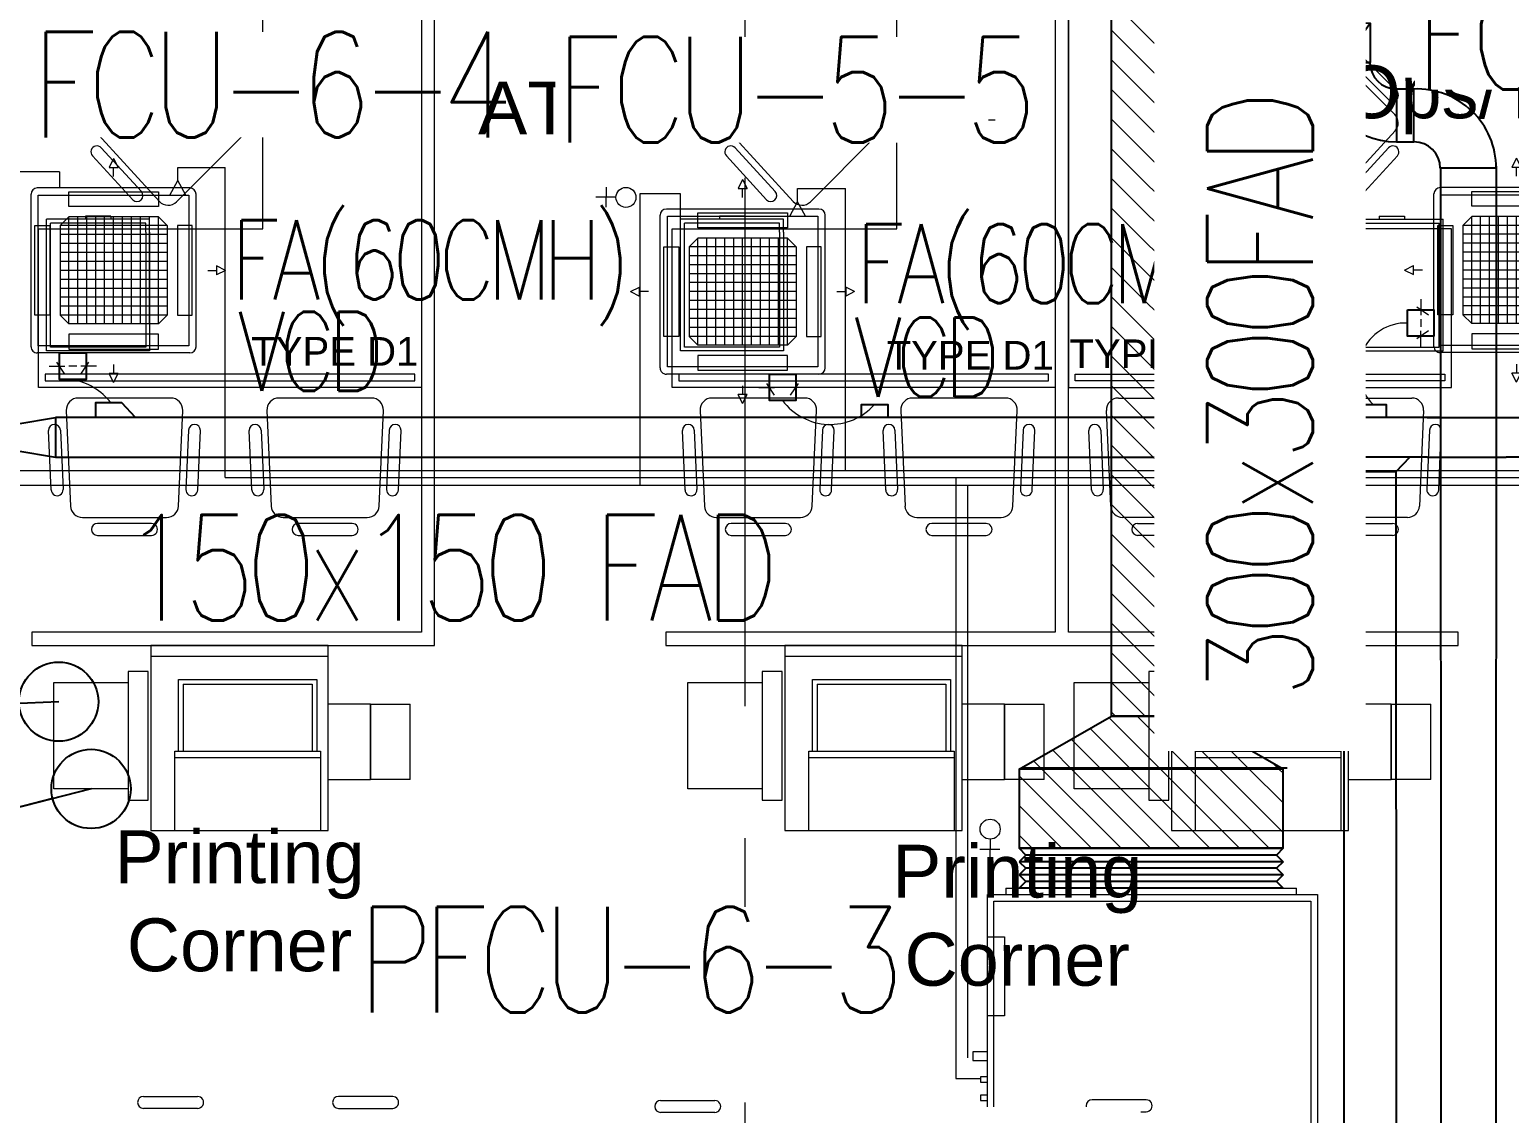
# Model space of a CAD drawing. Header units: millimetres. Extents: x 50620 to 404449, y -131543 to 97.
# Drawn here: x 353479 to 359082, y -32945 to -28841 of the extents above; entities that cross this region are included whole.
import ezdxf

# ---------------------------------------------------------------- set-up
doc = ezdxf.new("R2010")
doc.units = ezdxf.units.MM
doc.linetypes.add('CONTINOUS', pattern=[0])
doc.linetypes.add('IDA - Grid Line', pattern=[3500, 2000, -500, 500, -500])
for name, color, linetype, lineweight in [('1599_DB_A_BLK2_HQ_R21-2ND STOREY 20230517--$0$FURNITURE', 8, 'Continuous', 9), ('1599_DB_A_BLK2_HQ_R21-2ND STOREY 20230517--$0$S-_COLN----_E', 8, 'Continuous', 9), ('1599_DB_A_BLK2_HQ_R21-3RD STOREY 230517$0$S-_COLN----_E', 8, 'Continuous', 0), ('A-_WALLPRTN_E', 8, 'Continuous', 9), ('FURNITURE', 8, 'Continuous', 9), ('M-_ACMV TX', 6, 'Continuous', 25), ('M-_ACON----_E-N', 7, 'Continuous', 9), ('M-_ACON-MVEN-_N', 222, 'Continuous', 25), ('M-_ACONEQPT_A-_N_', 222, 'Continuous', 25), ('M-_ARCHI', 8, 'Continuous', 5), ('M-AC-TEXT', 5, 'CONTINOUS', 25), ('M-ACMV_CDP', 190, 'DRAIN_PIPE', 13), ('M-ACMV_FAD', 3, 'Continuous', 25), ('M-ACMV_FAF', 3, 'Continuous', 25), ('M-ACMV_FCU', 5, 'Continuous', 25), ('M-ACMV_FLEXD', 222, 'Continuous', 25), ('M-ACMV_PW', 8, 'REFRIGERANT', 25), ('M-ACMV_REF-P', 134, '500-1-RP', 9), ('M-FA TEXT', 3, 'Continuous', 25), ('M_ACMV_ANNOTATION', 7, 'Continuous', 20)]:
    doc.layers.add(name, color=color, linetype=linetype, lineweight=lineweight)
doc.layers.add('S-_ANOTGRID_E-1', color=9, linetype='IDA - Grid Line', lineweight=5, true_color=0x808080)
doc.styles.add('1599_DB_A_BLK2_HQ_R21-2ND STOREY 20230517--$0$Arial', font='arial.ttf')
doc.styles.add('1599_DB_A_BLK2_HQ_R21-3RD STOREY 230517$0$Arial', font='arial.ttf')
doc.styles.add('Arial', font='arial.ttf', dxfattribs={"width": 0.8, "height": 300})
doc.styles.add('Arial_3', font='arial.ttf', dxfattribs={"height": 500})
doc.styles.add('ROMANS', font='romans.shx', dxfattribs={"width": 0.8})
doc.styles.get("Standard").update_dxf_attribs({"font": 'arial.ttf'})
doc.linetypes.add('500-1-RP', pattern='A,0.75,-0.5,0.75,-0.5,0.75,-0.5,0.75,-1.7,["RP",Standard,S=1,R=0,X=-1,Y=-0.5],-1.7', length=7.9)
doc.linetypes.add('BATTING', pattern='A,0.0001,-0.1,[134,ltypeshp.shx,S=0.1,R=0,X=-0.1,Y=0],-0.2,[134,ltypeshp.shx,S=0.1,R=180,X=0.1,Y=0],-0.1', length=0.4001)
doc.linetypes.add('DRAIN_PIPE', pattern='A,0.5,-0.2,["D",Standard,S=0.1,R=0,X=-0.1,Y=-0.05],-0.25', length=0.95)
doc.linetypes.add('REFRIGERANT', pattern='A,15,-5.08,["R",Standard,S=2.54,R=0,X=-2.54,Y=-1.27],-5.08', length=25.16)
doc.dimstyles.get("Standard").update_dxf_attribs({"dimtxt": 200, "dimasz": 150, "dimexe": 0.18, "dimexo": 0.0625, "dimgap": 10, "dimtad": 1, "dimtih": 1, "dimtoh": 1, "dimdec": 0, "dimzin": 0, "dimdsep": 46, "dimtxsty": 'Standard', "dimcen": 0.09, "dimclrd": 256, "dimclre": 256, "dimclrt": 256, "dimadec": 0, "dimazin": 0, "dimtfac": 1, "dimtdec": 0, "dimtofl": 0, "dimtmove": 0, "dimatfit": 3, "dimfxl": 1, "dimtolj": 1, "dimtzin": 0, "dimarcsym": 1})
pattern_1 = [(315, (390667.625, 2915.6), (56.1266, 56.1266), [])]

# ---------------------------------------------------------------- blocks, each defined once
blk = doc.blocks.new('A$C7208cd76')
at = {"layer": 'M-ACMV_FCU', "lineweight": 15}
for p, q in [((0, 424.1), (-17, 390.2)), ((0, 424.1), (17, 390.2)), ((-17, 390.2), (17, 390.2)), ((0, 356.2), (0, 390.2)), ((-312.5, 288.8), (-312.5, -288.8)), ((288.8, 312.5), (-288.8, 312.5)), ((288.9, 312.6), (288.9, 312.6)), ((312.5, 288.8), (312.5, -288.8)), ((312.6, 288.9), (312.6, 288.9)), ((-202.6, 169.6), (-169.6, 202.6)), ((-202.6, 169.6), (-202.6, -169.6)), ((202.6, 169.6), (-202.6, 169.6)), ((-169.6, 202.6), (169.6, 202.6)), ((-169.6, 202.6), (-169.6, -202.6)), ((-135.7, 202.6), (-135.7, -202.6)), ((-101.8, 202.6), (-101.8, -202.6)), ((-67.9, 202.6), (-67.9, -202.6)), ((-33.9, 202.6), (-33.9, -202.6)), ((0, 202.6), (0, -202.6)), ((33.9, 202.6), (33.9, -202.6)), ((67.9, 202.6), (67.9, -202.6)), ((101.8, 202.6), (101.8, -202.6)), ((135.7, 202.6), (135.7, -202.6)), ((169.6, 202.6), (202.6, 169.6)), ((169.6, 202.6), (169.6, -202.6)), ((202.6, 169.6), (202.6, -169.6)), ((202.6, 135.7), (-202.6, 135.7)), ((202.6, 101.8), (-202.6, 101.8)), ((202.6, 67.9), (-202.6, 67.9)), ((-424.1, 0), (-390.2, 17)), ((-424.1, 0), (-390.2, -17)), ((-390.2, -17), (-390.2, 17)), ((-356.2, 0), (-390.2, 0)), ((202.6, 33.9), (-202.6, 33.9)), ((202.6, 0), (-202.6, 0)), ((356.2, 0), (390.2, 0)), ((390.2, 17), (390.2, -17)), ((424.1, 0), (390.2, 17)), ((424.1, 0), (390.2, -17)), ((202.6, -33.9), (-202.6, -33.9)), ((202.6, -67.9), (-202.6, -67.9)), ((202.6, -101.8), (-202.6, -101.8)), ((202.6, -135.7), (-202.6, -135.7)), ((-169.6, -202.6), (-202.6, -169.6)), ((202.6, -169.6), (-202.6, -169.6)), ((-169.6, -202.6), (169.6, -202.6)), ((169.6, -202.6), (202.6, -169.6)), ((288.8, -312.5), (-288.8, -312.5)), ((17, -390.2), (-17, -390.2)), ((0, -424.1), (-17, -390.2)), ((0, -356.2), (0, -390.2)), ((0, -424.1), (17, -390.2))]:
    blk.add_line(p, q, dxfattribs=at)
for points in [[(285, 285), (285, -285), (-285, -285), (-285, 285)], [(-169.6, 241.6), (169.6, 241.6), (169.6, 297.9), (-169.6, 297.9)], [(-241.6, 169.6), (-241.6, -169.6), (-297.9, -169.6), (-297.9, 169.6)], [(241.6, 169.6), (241.6, -169.6), (297.9, -169.6), (297.9, 169.6)], [(-169.6, -241.6), (169.6, -241.6), (169.6, -297.9), (-169.6, -297.9)]]:
    blk.add_lwpolyline(points, close=True, dxfattribs=at)
for centre, start, end in [((-288.8, 288.8), 90, 180), ((288.8, 288.8), 0, 90), ((-288.8, -288.8), 180, 270), ((288.8, -288.8), 270, 0)]:
    blk.add_arc(centre, 23.7, start, end, dxfattribs=at)
blk = doc.blocks.new('A$C49267d6b')
at = {"layer": 'M-_ACON----_E-N', "lineweight": 0}
for p, q in [((-25.4, 76.2), (12.7, 101.6)), ((0, 127), (0, 76.2)), ((0, 63.5), (0, 38.1)), ((-25.4, 25.4), (12.7, 0)), ((0, -25.4), (0, 25.4))]:
    blk.add_line(p, q, dxfattribs=at)
blk = doc.blocks.new('A$C81577ca4')
at = {"layer": 'M-ACMV_REF-P', "lineweight": 0, "ltscale": 0.75}
for p, q in [((19, -95), (-36, -125)), ((-36, -125), (-86, -125)), ((19, -155), (-36, -125))]:
    blk.add_line(p, q, dxfattribs=at)
blk = doc.blocks.new('SSO')
at = {"layer": 'M-ACMV_PW', "color": 1, "linetype": 'ByBlock', "lineweight": 5}
for points in [[(1064770.8, 20778.3), (1064771.8, 20867.5)], [(1064770.8, 20778.3), (1064771.8, 20867.5)], [(1064770.8, 20778.3), (1064771.8, 20867.5)], [(1064770.8, 20778.3), (1064771.8, 20867.5)], [(1064770.8, 20778.3), (1064771.8, 20867.5)], [(1064770.8, 20778.3), (1064771.8, 20867.5)], [(1064815.9, 20822.4), (1064726.7, 20823.4)], [(1064815.9, 20822.4), (1064726.7, 20823.4)]]:
    blk.add_lwpolyline(points, dxfattribs=at)
blk.add_circle((1064770.3, 20733.6), 44.6, dxfattribs=at)
blk.add_circle((1064770.3, 20733.6), 44.6, dxfattribs=at)
blk = doc.blocks.new('A$Cdc8841d0')
at = {"layer": 'M-_ACON-MVEN-_N', "lineweight": 5}
for p, q in [((-550, 0), (-550, -24)), ((-550, 0), (550, 0)), ((-620, -24), (630, -24)), ((-620, -1091), (-620, -24)), ((-595, -49), (605, -49)), ((-595, -1066), (-595, -49)), ((550, -24), (550, 0)), ((605, -49), (605, -1066)), ((630, -24), (630, -1091)), ((630, -1091), (-620, -1091)), ((605, -1066), (-595, -1066)), ((-535, -1091), (-535, -1120)), ((565, -1120), (-535, -1120)), ((565, -1091), (565, -1120))]:
    blk.add_line(p, q, dxfattribs=at)
blk.add_lwpolyline([(-555, -184), (-555, -484), (-620, -484), (-620, -184)], close=True, dxfattribs=at)
at = {"layer": 'M-_ACONEQPT_A-_N_', "linetype": 'ByBlock', "lineweight": 5}
for p, q in [((-620, -620.4), (-674.8, -620.4)), ((-674.8, -620.4), (-674.8, -652.6)), ((-674.8, -652.6), (-620, -652.6)), ((-620, -652.6), (-620, -620.4)), ((-620, -715), (-646, -715)), ((-646, -715), (-646, -735)), ((-620, -735), (-620, -715)), ((-646, -735), (-620, -735)), ((-620, -784), (-645.7, -784)), ((-645.7, -784), (-645.7, -804)), ((-620, -804), (-620, -784)), ((-645.7, -804), (-620, -804))]:
    blk.add_line(p, q, dxfattribs=at)
blk = doc.blocks.new('1599_DB_A_BLK2_HQ_R21-2ND STOREY 20230517--$0$Printer')
at = {"layer": '1599_DB_A_BLK2_HQ_R21-2ND STOREY 20230517--$0$FURNITURE', "linetype": 'Continuous'}
for p, q in [((670.8, 700.3), (0, 700.3)), ((0, 700.3), (0, 0)), ((670.8, 0), (670.8, 700.3)), ((0, 659.9), (670.8, 659.9)), ((-86, 601.2), (-86, 114.8)), ((-10.1, 601.2), (-86, 601.2)), ((-10.1, 114.8), (-10.1, 601.2)), ((104.3, 571.3), (627.8, 571.3)), ((104.3, 300.1), (104.3, 571.3)), ((627.8, 571.3), (627.8, 300.1)), ((-367.9, 559.4), (-86, 559.4)), ((-367.9, 157), (-367.9, 559.4)), ((121.9, 553.8), (610.2, 553.8)), ((121.9, 553.8), (121.9, 300.1)), ((610.2, 553.8), (610.2, 300.1)), ((831.6, 478.2), (670.8, 478.2)), ((831.6, 192.2), (831.6, 478.2)), ((831.6, 478.2), (981.5, 478.2)), ((831.6, 478.2), (831.6, 192.2)), ((981.5, 192.2), (981.5, 478.2)), ((90.5, 0), (90.5, 299.9)), ((90.5, 299.9), (641.6, 299.9)), ((641.6, 299.9), (641.6, 0)), ((641.6, 275.2), (90.5, 275.2)), ((670.8, 192.2), (831.6, 192.2)), ((981.5, 192.2), (831.6, 192.2)), ((-86, 157), (-367.9, 157)), ((-86, 114.8), (-10.1, 114.8)), ((0, 0), (670.8, 0))]:
    blk.add_line(p, q, dxfattribs=at)
blk = doc.blocks.new('ARCHI 2ND_2024 09 11')
at = {"color": 8, "lineweight": 5}
for p, q in [((-31268, -1076.2), (-31123.1, -931.2)), ((-31260.2, -1164.5), (-31034.7, -939)), ((-30972.5, -937.7), (-30705.2, -1182.3)), ((-30877.9, -928.9), (-30711.2, -1081.5)), ((-28868, -1076.2), (-28723.1, -931.2)), ((-28860.2, -1164.5), (-28634.7, -939)), ((-28572.5, -937.7), (-28305.2, -1182.3)), ((-28477.9, -928.9), (-28311.2, -1081.5)), ((-26627.5, -937.7), (-26894.8, -1182.3)), ((-26722.1, -928.9), (-26888.8, -1081.5)), ((-26339.8, -1164.5), (-26565.3, -939)), ((-26332, -1076.2), (-26476.9, -931.2)), ((-31091.3, -963), (-31236.2, -1108)), ((-30742.3, -1114), (-30908.3, -962.1)), ((-28691.3, -963), (-28836.2, -1108)), ((-28342.3, -1114), (-28508.3, -962.1)), ((-26857.7, -1114), (-26691.7, -962.1)), ((-26508.7, -963), (-26363.8, -1108)), ((-31016.9, -1494), (-31261.6, -1226.7)), ((-28616.9, -1494), (-28861.6, -1226.7)), ((-26583.1, -1494), (-26338.4, -1226.7)), ((-30703.8, -1247.3), (-30951.9, -1495.5)), ((-28303.8, -1247.3), (-28551.9, -1495.5)), ((-26896.2, -1247.3), (-26648.1, -1495.5)), ((-31270.4, -1321.4), (-31117.8, -1488.1)), ((-31085.3, -1457), (-31237.2, -1291)), ((-28870.4, -1321.4), (-28717.8, -1488.1)), ((-28685.3, -1457), (-28837.2, -1291)), ((-26514.7, -1457), (-26362.8, -1291)), ((-26329.6, -1321.4), (-26482.2, -1488.1)), ((-31053.9, -1560.7), (-31443.9, -1560.7)), ((-31053.9, -1560.7), (-31443.9, -1560.7)), ((-31443.9, -2060.2), (-31443.9, -1560.7)), ((-31296.8, -1549.7), (-31296.8, -1560.7)), ((-31200.9, -1549.7), (-31296.8, -1549.7)), ((-31200.9, -1549.7), (-31200.9, -1560.7)), ((-31053.9, -1610.7), (-31053.9, -1560.7)), ((-28653.9, -1560.7), (-29043.9, -1560.7)), ((-28653.9, -1560.7), (-29043.9, -1560.7)), ((-29043.9, -2060.2), (-29043.9, -1560.7)), ((-28896.8, -1549.7), (-28896.8, -1560.7)), ((-28800.9, -1549.7), (-28896.8, -1549.7)), ((-28800.9, -1549.7), (-28800.9, -1560.7)), ((-28653.9, -1610.7), (-28653.9, -1560.7)), ((-26546.1, -1560.7), (-26156.1, -1560.7)), ((-26546.1, -1560.7), (-26156.1, -1560.7)), ((-26546.1, -1610.7), (-26546.1, -1560.7)), ((-26399.1, -1549.7), (-26303.2, -1549.7)), ((-26399.1, -1549.7), (-26399.1, -1560.7)), ((-26303.2, -1549.7), (-26303.2, -1560.7)), ((-26156.1, -2060.2), (-26156.1, -1560.7)), ((-31068.9, -1575.7), (-31428.9, -1575.7)), ((-31428.9, -2045.2), (-31428.9, -1575.7)), ((-31068.9, -1610.7), (-31068.9, -1575.7)), ((-31068.9, -1610.7), (-31068.9, -2045.2)), ((-31053.9, -1610.7), (-31053.9, -2060.2)), ((-28668.9, -1575.7), (-29028.9, -1575.7)), ((-29028.9, -2045.2), (-29028.9, -1575.7)), ((-28668.9, -1610.7), (-28668.9, -1575.7)), ((-28668.9, -1610.7), (-28668.9, -2045.2)), ((-28653.9, -1610.7), (-28653.9, -2060.2)), ((-26546.1, -1610.7), (-26546.1, -2060.2)), ((-26531.1, -1575.7), (-26171.1, -1575.7)), ((-26531.1, -1610.7), (-26531.1, -1575.7)), ((-26531.1, -1610.7), (-26531.1, -2045.2)), ((-26171.1, -2045.2), (-26171.1, -1575.7)), ((-31053.9, -2060.2), (-31443.9, -2060.2)), ((-31068.9, -2045.2), (-31428.9, -2045.2)), ((-28653.9, -2060.2), (-29043.9, -2060.2)), ((-28668.9, -2045.2), (-29028.9, -2045.2)), ((-26546.1, -2060.2), (-26156.1, -2060.2)), ((-26531.1, -2045.2), (-26171.1, -2045.2)), ((-30973.8, -2238.3), (-31324.7, -2238.3)), ((-30214, -2238.3), (-30565, -2238.3)), ((-28573.8, -2238.3), (-28924.7, -2238.3)), ((-27814, -2238.3), (-28165, -2238.3)), ((-27386, -2238.3), (-27035, -2238.3)), ((-26626.2, -2238.3), (-26275.3, -2238.3)), ((-31369.7, -2285.3), (-31353.7, -2647.3)), ((-30944.9, -2647.3), (-30928.9, -2285.3)), ((-30609.9, -2285.3), (-30593.9, -2647.3)), ((-30185.1, -2647.3), (-30169.1, -2285.3)), ((-28969.7, -2285.3), (-28953.7, -2647.3)), ((-28544.9, -2647.3), (-28528.9, -2285.3)), ((-28209.9, -2285.3), (-28193.9, -2647.3)), ((-27785.1, -2647.3), (-27769.1, -2285.3)), ((-27414.9, -2647.3), (-27430.9, -2285.3)), ((-26990.1, -2285.3), (-27006.1, -2647.3)), ((-26655.1, -2647.3), (-26671.1, -2285.3)), ((-26230.3, -2285.3), (-26246.3, -2647.3)), ((-31426.8, -2586.6), (-31436.8, -2360.8)), ((-31391.8, -2359.8), (-31381.9, -2584.6)), ((-30906.8, -2359.8), (-30916.7, -2584.6)), ((-30871.7, -2586.6), (-30861.8, -2360.8)), ((-30667, -2586.6), (-30677, -2360.8)), ((-30632, -2359.8), (-30622.1, -2584.6)), ((-30147, -2359.8), (-30156.9, -2584.6)), ((-30112, -2586.6), (-30102, -2360.8)), ((-29026.8, -2586.6), (-29036.8, -2360.8)), ((-28991.8, -2359.8), (-28981.9, -2584.6)), ((-28506.8, -2359.8), (-28516.7, -2584.6)), ((-28471.7, -2586.6), (-28461.8, -2360.8)), ((-28267, -2586.6), (-28277, -2360.8)), ((-28232, -2359.8), (-28222.1, -2584.6)), ((-27747, -2359.8), (-27756.9, -2584.6)), ((-27712, -2586.6), (-27702, -2360.8)), ((-27488, -2586.6), (-27498, -2360.8)), ((-27453, -2359.8), (-27443.1, -2584.6)), ((-26968, -2359.8), (-26977.9, -2584.6)), ((-26933, -2586.6), (-26923, -2360.8)), ((-26728.3, -2586.6), (-26738.2, -2360.8)), ((-26693.2, -2359.8), (-26683.3, -2584.6)), ((-26208.2, -2359.8), (-26218.1, -2584.6)), ((-26173.2, -2586.6), (-26163.2, -2360.8)), ((-31308.7, -2690.3), (-30989.8, -2690.3)), ((-31046.8, -2713.3), (-31251.8, -2713.3)), ((-30549, -2690.3), (-30230, -2690.3)), ((-30287, -2713.3), (-30492, -2713.3)), ((-28908.7, -2690.3), (-28589.8, -2690.3)), ((-28646.8, -2713.3), (-28851.8, -2713.3)), ((-28149, -2690.3), (-27830, -2690.3)), ((-27887, -2713.3), (-28092, -2713.3)), ((-27051, -2690.3), (-27370, -2690.3)), ((-27313, -2713.3), (-27108, -2713.3)), ((-26291.3, -2690.3), (-26610.2, -2690.3)), ((-26553.2, -2713.3), (-26348.2, -2713.3)), ((-31251.8, -2758.3), (-31046.8, -2758.3)), ((-30492, -2758.3), (-30287, -2758.3)), ((-28851.8, -2758.3), (-28646.8, -2758.3)), ((-28092, -2758.3), (-27887, -2758.3)), ((-27108, -2758.3), (-27313, -2758.3)), ((-26348.2, -2758.3), (-26553.2, -2758.3))]:
    blk.add_line(p, q, dxfattribs=at)
at = {"color": 8, "linetype": 'ByBlock', "lineweight": 5}
for p, q in [((-31077.2, -4882.8), (-30872.2, -4882.8)), ((-30872.2, -4927.8), (-31077.2, -4927.8)), ((-30133.8, -4882.8), (-30338.8, -4882.8)), ((-30338.8, -4927.8), (-30133.8, -4927.8)), ((-29119.1, -4898.2), (-28914.1, -4898.2)), ((-27280.7, -4895.6), (-27485.7, -4895.6)), ((-28914.1, -4943.2), (-29119.1, -4943.2)), ((-27485.7, -4940.6), (-27280.7, -4940.6))]:
    blk.add_line(p, q, dxfattribs=at)
at = {"color": 8, "lineweight": 5}
for points in [[(-30625, -398), (-30025, -398), (-30025, -2198), (-31475, -2198), (-31475, -1598), (-30625, -1598)], [(-28225, -398), (-27625, -398), (-27625, -2198), (-29075, -2198), (-29075, -1598), (-28225, -1598)], [(-26975, -398), (-27575, -398), (-27575, -2198), (-26125, -2198), (-26125, -1598), (-26975, -1598)]]:
    blk.add_lwpolyline(points, close=True, dxfattribs=at)
for centre, radius, start, end in [((-31107.2, -947.1), 22.5, 315, 135), ((-31002.9, -970.8), 45, 47.5326, 135), ((-30893.1, -945.5), 22.5, 47.527, 227.5326), ((-28707.2, -947.1), 22.5, 315, 135), ((-28602.9, -970.8), 45, 47.5326, 135), ((-28493.1, -945.5), 22.5, 47.527, 227.5326), ((-26706.9, -945.5), 22.5, 312.4674, 132.473), ((-26597.1, -970.8), 45, 45, 132.4674), ((-26492.8, -947.1), 22.5, 45, 225), ((-31252.1, -1092.1), 22.5, 135, 315), ((-30727.1, -1097.4), 22.5, 227.5326, 45), ((-28852.1, -1092.1), 22.5, 135, 315), ((-28327.1, -1097.4), 22.5, 227.5326, 45), ((-26872.9, -1097.4), 22.5, 135, 312.4674), ((-26347.9, -1092.1), 22.5, 225, 45), ((-31228.4, -1196.4), 45, 135, 222.4674), ((-31228.4, -1196.4), 45, 135, 222.4674), ((-28828.4, -1196.4), 45, 135, 222.4674), ((-28828.4, -1196.4), 45, 135, 222.4674), ((-26371.6, -1196.4), 45, 317.5326, 45), ((-26371.6, -1196.4), 45, 317.5326, 45), ((-30735.6, -1215.5), 45, 315, 47.5326), ((-28335.6, -1215.5), 45, 315, 47.5326), ((-26864.4, -1215.5), 45, 132.4674, 225), ((-31253.8, -1306.2), 22.5, 42.4674, 222.473), ((-28853.8, -1306.2), 22.5, 42.4674, 222.473), ((-26346.2, -1306.2), 22.5, 317.527, 137.5326), ((-31101.9, -1472.2), 22.5, 225, 42.4674), ((-30983.8, -1463.6), 45, 222.4674, 315), ((-28701.9, -1472.2), 22.5, 225, 42.4674), ((-28583.8, -1463.6), 45, 222.4674, 315), ((-26616.2, -1463.6), 45, 225, 317.5326), ((-26498.1, -1472.2), 22.5, 137.5326, 315), ((-31324.7, -2283.3), 45, 90, 182.5326), ((-30973.8, -2283.3), 45, 357.4674, 90), ((-30565, -2283.3), 45, 90, 182.5326), ((-30214, -2283.3), 45, 357.4674, 90), ((-28924.7, -2283.3), 45, 90, 182.5326), ((-28573.8, -2283.3), 45, 357.4674, 90), ((-28165, -2283.3), 45, 90, 182.5326), ((-27814, -2283.3), 45, 357.4674, 90), ((-27386, -2283.3), 45, 90, 182.5326), ((-27035, -2283.3), 45, 357.4674, 90), ((-26626.2, -2283.3), 45, 90, 182.5326), ((-26275.3, -2283.3), 45, 357.4674, 90), ((-31414.3, -2360.8), 22.5, 2.5326, 180), ((-30884.3, -2360.8), 22.5, 360, 177.4674), ((-30654.5, -2360.8), 22.5, 2.5326, 180), ((-30124.5, -2360.8), 22.5, 360, 177.4674), ((-29014.3, -2360.8), 22.5, 2.5326, 180), ((-28484.3, -2360.8), 22.5, 360, 177.4674), ((-28254.5, -2360.8), 22.5, 2.5326, 180), ((-27724.5, -2360.8), 22.5, 360, 177.4674), ((-27475.5, -2360.8), 22.5, 2.5326, 180), ((-26945.5, -2360.8), 22.5, 360, 177.4674), ((-26715.7, -2360.8), 22.5, 2.5326, 180), ((-26185.7, -2360.8), 22.5, 360, 177.4674), ((-31404.3, -2585.6), 22.5, 182.527, 2.5326), ((-30894.2, -2585.6), 22.5, 177.4674, 357.473), ((-30644.6, -2585.6), 22.5, 182.527, 2.5326), ((-30134.4, -2585.6), 22.5, 177.4674, 357.473), ((-29004.3, -2585.6), 22.5, 182.527, 2.5326), ((-28494.2, -2585.6), 22.5, 177.4674, 357.473), ((-28244.6, -2585.6), 22.5, 182.527, 2.5326), ((-27734.4, -2585.6), 22.5, 177.4674, 357.473), ((-27465.6, -2585.6), 22.5, 182.527, 2.5326), ((-26955.4, -2585.6), 22.5, 177.4674, 357.473), ((-26705.8, -2585.6), 22.5, 182.527, 2.5326), ((-26195.7, -2585.6), 22.5, 177.4674, 357.473), ((-31308.7, -2645.3), 45, 182.5326, 270), ((-30989.8, -2645.3), 45, 270, 357.4674), ((-30549, -2645.3), 45, 182.5326, 270), ((-30230, -2645.3), 45, 270, 357.4674), ((-28908.7, -2645.3), 45, 182.5326, 270), ((-28589.8, -2645.3), 45, 270, 357.4674), ((-28149, -2645.3), 45, 182.5326, 270), ((-27830, -2645.3), 45, 270, 357.4674), ((-27370, -2645.3), 45, 182.5326, 270), ((-27051, -2645.3), 45, 270, 357.4674), ((-26610.2, -2645.3), 45, 182.5326, 270), ((-26291.3, -2645.3), 45, 270, 357.4674), ((-31251.8, -2735.8), 22.5, 90, 270), ((-31046.8, -2735.8), 22.5, 270, 90), ((-30492, -2735.8), 22.5, 90, 270), ((-30287, -2735.8), 22.5, 270, 90), ((-28851.8, -2735.8), 22.5, 90, 270), ((-28646.8, -2735.8), 22.5, 270, 90), ((-28092, -2735.8), 22.5, 90, 270), ((-27887, -2735.8), 22.5, 270, 90), ((-27313, -2735.8), 22.5, 90, 270), ((-27108, -2735.8), 22.5, 270, 90), ((-26553.2, -2735.8), 22.5, 90, 270), ((-26348.2, -2735.8), 22.5, 270, 90)]:
    blk.add_arc(centre, radius, start, end, dxfattribs=at)
at = {"color": 8, "linetype": 'ByBlock', "lineweight": 5}
for centre, start, end in [((-31077.2, -4905.3), 90, 270), ((-30872.2, -4905.3), 270, 90), ((-30338.8, -4905.3), 90, 270), ((-30133.8, -4905.3), 270, 90), ((-29119.1, -4920.7), 90, 270), ((-28914.1, -4920.7), 270, 90), ((-27485.7, -4918.1), 90, 270), ((-27280.7, -4918.1), 270, 90)]:
    blk.add_arc(centre, 22.5, start, end, dxfattribs=at)
at = {"layer": '1599_DB_A_BLK2_HQ_R21-2ND STOREY 20230517--$0$S-_COLN----_E', "color": 8, "lineweight": 5}
for p, q in [((-31500, -3175), (-29975, -3175)), ((-29100, -3175), (-26100, -3175))]:
    blk.add_line(p, q, dxfattribs=at)
for points in [[(-30025, -3175), (-29975, -3175), (-29975, 50), (-30025, 50), (-30025, -3125)], [(-27575, -3125), (-27575, 50), (-27625, 50), (-27625, -3125)], [(-30025, -3125), (-31500, -3125)], [(-31500, -3125), (-31500, -3175)], [(-27625, -3125), (-29100, -3125)], [(-29100, -3125), (-29100, -3175)], [(-26100, -3175), (-26100, -3125), (-27575, -3125)], [(-27625, -3175), (-27575, -3175)]]:
    blk.add_lwpolyline(points, dxfattribs=at)
at = {"layer": 'FURNITURE', "color": 8, "lineweight": 5}
for points in [[(-30050, -2173), (-30050, -2148), (-31450, -2148), (-31450, -2173)], [(-27650, -2173), (-27650, -2148), (-29050, -2148), (-29050, -2173)], [(-27550, -2173), (-27550, -2148), (-26150, -2148), (-26150, -2173)]]:
    blk.add_lwpolyline(points, close=True, dxfattribs=at)
at = {"layer": 'S-_ANOTGRID_E-1', "color": 8, "lineweight": 5}
blk.add_line((-28800, 26594.8), (-28800, -83806.9), dxfattribs=at)
at = {"layer": '1599_DB_A_BLK2_HQ_R21-2ND STOREY 20230517--$0$S-_COLN----_E', "color": 8, "lineweight": 5}
for p in [(-31048.9, -3875.3), (-28648.9, -3875.3), (-27185, -3875.3)]:
    blk.add_blockref('1599_DB_A_BLK2_HQ_R21-2ND STOREY 20230517--$0$Printer', p, dxfattribs=at)
at = {"layer": '1599_DB_A_BLK2_HQ_R21-2ND STOREY 20230517--$0$S-_COLN----_E', "color": 8, "lineweight": 5, "style": '1599_DB_A_BLK2_HQ_R21-2ND STOREY 20230517--$0$Arial'}
for s, p in [('Ops/Trg WO', (-26534.8, -1179.1)), ('ATO', (-29810.4, -1240.3))]:
    blk.add_text(s, height=200, dxfattribs=at).set_placement(p)
at = {"layer": '1599_DB_A_BLK2_HQ_R21-3RD STOREY 230517$0$S-_COLN----_E', "color": 8, "lineweight": 5, "char_height": 200, "width": 2248, "attachment_point": 2, "style": '1599_DB_A_BLK2_HQ_R21-3RD STOREY 230517$0$Arial'}
for insert in [(-30713.5, -3875.3), (-27769.1, -3930)]:
    blk.add_mtext('{\\fArial;Printing}\\P{\\fArial;Corner}', dxfattribs=dict(at, insert=insert))
at = {"layer": 'A-_WALLPRTN_E', "color": 8, "lineweight": 5, "style": 'Arial_3'}
for p in [(-30669.4, -2116.1), (-27571.4, -2125.3), (-28263.6, -2130.9)]:
    blk.add_text('TYPE D1', height=108.74, dxfattribs=at).set_placement(p)

msp = doc.modelspace()

# ---------------------------------------------------------------- block references
at = {"layer": 'M-_ARCHI', "lineweight": 5, "extrusion": (0.000419962, 1.0854e-05, 1), "rotation": 359.9999887056363}
msp.add_blockref('ARCHI 2ND_2024 09 11', (384987.1, -27998.1, 422.1), dxfattribs=at)

# ---------------------------------------------------------------- next in the draw order: hatches: boundary and pattern name
at = {"layer": 'M-ACMV_FAD', "lineweight": 5}
h = msp.add_hatch(dxfattribs=at)
h.set_pattern_fill('ANSI31', color=256, scale=25, angle=-90)
h.set_pattern_definition([(315, (390667.625, 8334.46), (56.1266, 56.1266), [])])
h.paths.add_polyline_path([(357575.3, -31441.1), (357875.3, -31441.1), (357875.3, -28567.2), (357575.3, -28567.2)])
h = msp.add_hatch(dxfattribs=at)
h.set_pattern_fill('ANSI31', color=256, scale=25, angle=-90)
h.set_pattern_definition(pattern_1)
h.paths.add_polyline_path([(357225.3, -31641.1), (357575.3, -31441.1), (357875.3, -31441.1), (358225.3, -31641.1)])
h = msp.add_hatch(dxfattribs=at)
h.set_pattern_fill('ANSI31', color=256, scale=25, angle=-90)
h.set_pattern_definition(pattern_1)
h.paths.add_polyline_path([(357225.3, -31941.1), (357225.3, -31641.1), (358225.3, -31641.1), (358225.3, -31941.1)])

# ---------------------------------------------------------------- next in the draw order: linework, layer by layer
at = {"layer": 'M-ACMV_CDP', "ltscale": 2.5}
for p, q in [((353591.5, -29380), (353408.3, -29380)), ((353591.5, -29380), (353591.5, -29440.8)), ((355789.8, -29463.6), (355789.8, -30566.8)), ((355943.3, -29463.6), (355789.8, -29463.6)), ((355943.3, -29607.5), (355943.3, -29463.6)), ((349945.7, -30566.8), (359546.2, -30566.8)), ((357030.4, -30566.8), (357030.4, -32734.2))]:
    msp.add_line(p, q, dxfattribs=at)
at = {"layer": 'M-ACMV_FAD'}
for p, q in [((358353.9, -28966.4, -267), (358553.9, -28966.4, -267)), ((358653.9, -29066.4, -267), (358653.9, -29266.4, -267)), ((358653.9, -29266.4, -267), (358719.9, -29266.4, -267)), ((359031.9, -29366.4, -267), (358819.9, -29366.4, -267)), ((353426.7, -30335.6), (353576.7, -30310.6)), ((358820.8, -30310.6), (353576.7, -30310.6)), ((353576.7, -30310.6), (353576.7, -30460.6)), ((359070, -30310.6), (361853.5, -30310.6)), ((353426.7, -30435.6), (353576.7, -30460.6)), ((353576.7, -30460.6), (357940.3, -30460.6)), ((358770, -30460.6), (357940.3, -30460.6)), ((358455.6, -30514.7), (358403.1, -30461.1)), ((358653.1, -30514.4), (358705.4, -30460.6)), ((361853.5, -30460.6), (359070, -30460.6)), ((358455.9, -35224.7), (358455.6, -30514.4)), ((358455.6, -30514.4), (358653.1, -30514.4)), ((358655.7, -35233), (358653.1, -30514.4)), ((357225.3, -31641.1), (357575.3, -31441.1)), ((357575.3, -31441.1), (357875.3, -31441.1)), ((358225.3, -31641.1), (357875.3, -31441.1)), ((357240.3, -31637.1), (358240.3, -31637.1)), ((357225.3, -31941.1), (357250.3, -31967.1)), ((358225.3, -31941.1), (357225.3, -31941.1)), ((357250.3, -31967.1), (357225.3, -31992.1)), ((357225.3, -31992.1), (357250.3, -32017.1)), ((358225.3, -31992.1), (357225.3, -31992.1)), ((358200.3, -31967.1), (357250.3, -31967.1)), ((358225.3, -31941.1), (358200.3, -31967.1)), ((358200.3, -31967.1), (358225.3, -31992.1)), ((358225.3, -31992.1), (358200.3, -32017.1)), ((357250.3, -32017.1), (357225.3, -32042.1)), ((357225.3, -32042.1), (357250.3, -32067.1)), ((358225.3, -32042.1), (357225.3, -32042.1)), ((358200.3, -32017.1), (357250.3, -32017.1)), ((358200.3, -32017.1), (358225.3, -32042.1)), ((358225.3, -32042.1), (358200.3, -32067.1)), ((357250.3, -32067.1), (357225.3, -32092.1)), ((358225.3, -32092.1), (357225.3, -32092.1)), ((358200.3, -32067.1), (357250.3, -32067.1)), ((358200.3, -32067.1), (358225.3, -32092.1))]:
    msp.add_line(p, q, dxfattribs=at)
at = {"layer": 'M-ACMV_FAD', "ltscale": 0.05}
for p, q in [((358770, -30310.6), (359070, -30310.6)), ((358770, -30460.6), (359070, -30460.6))]:
    msp.add_line(p, q, dxfattribs=at)
at = {"layer": 'M-ACMV_FAD'}
for points in [[(357875.3, -28567.2), (357875.3, -31441.1), (357575.3, -31441.1), (357575.3, -28567.2)], [(358696.1, -29902.5), (358796.1, -29902.5), (358796.1, -30002.5), (358696.1, -30002.5)], [(353692.4, -30065.8), (353692.4, -30165.8), (353592.4, -30165.8), (353592.4, -30065.8)], [(356379.7, -30146), (356379.7, -30246), (356279.7, -30246), (356279.7, -30146)], [(358225.3, -31941.1), (358225.3, -31641.1), (357225.3, -31641.1), (357225.3, -31941.1)]]:
    msp.add_lwpolyline(points, close=True, dxfattribs=at)
at = {"layer": 'M-ACMV_FAD', "elevation": -267}
msp.add_lwpolyline([(358353.9, -28966.4), (358355.8, -28816.4), (358554.6, -28816.8), (358554.6, -28966.4)], close=True, dxfattribs=at)
msp.add_lwpolyline([(358554.6, -28816.8), (358453.9, -28966.4), (358357, -28816.4)], dxfattribs=at)
at = {"layer": 'M-ACMV_FAD'}
for points in [[(353880.3, -30310.6), (353827.8, -30254.1), (353727.8, -30254.1), (353727.8, -30310.6)], [(356628.2, -30310.6), (356628.2, -30260.6), (356728.2, -30260.6), (356728.2, -30310.6)], [(358515.5, -30310.6), (358515.5, -30260.6), (358615.5, -30260.6), (358615.5, -30310.6)]]:
    msp.add_lwpolyline(points, dxfattribs=at)
for points in [[(359031.8, -29358.1, -261.5), (359026.1, -44282.9, 0), (359026.1, -52682.9, 0)], [(358820.4, -29366.4, -253.2), (358826.1, -44282.9, 0), (358826.1, -52682.9, 0)]]:
    msp.add_polyline3d(points, dxfattribs=at)
for centre, radius, start, end in [((358653.9, -28966.4, -267), 300, 180, 270), ((358653.9, -28966.4, -267), 100, 180, 270), ((358719.9, -29366.4, -267), 100, 0, 90)]:
    msp.add_arc(centre, radius, start, end, dxfattribs=at)
at = {"layer": 'M-ACMV_FLEXD', "color": 3, "linetype": 'BATTING', "lineweight": 0}
for centre, radius, start, end in [((358689.6, -30131.5), 179.1, 87.9279, 226.1274), ((353589.5, -30414.3), 254.1, 39.0926, 77.9899), ((356509.9, -30111.7, 0), 224.7, 216.7099, 318.4892)]:
    msp.add_arc(centre, radius, start, end, dxfattribs=at)
at = {"layer": 'M-ACMV_REF-P', "color": 67, "ltscale": 0.25, "true_color": 0x727430}
for p, q in [((354039.8, -29363.3), (354219.4, -29363.3)), ((354219.4, -30536.9), (354219.4, -29363.3)), ((354219.4, -30536.9), (359590.8, -30536.9)), ((356986.4, -30536.9), (356986.4, -32813.2)), ((356986.4, -32813.2), (357079.3, -32813.2))]:
    msp.add_line(p, q, dxfattribs=at)
at = {"layer": 'M-ACMV_REF-P', "color": 116, "ltscale": 0.25, "true_color": 0x136734}
for p, q in [((356386.9, -29443.5), (356567.4, -29443.5)), ((356567.4, -30511.4), (356567.4, -29443.5)), ((349886.3, -30511.4), (359498.6, -30511.4))]:
    msp.add_line(p, q, dxfattribs=at)

# ---------------------------------------------------------------- next in the draw order: block references
at = {"layer": 'M-_ACMV TX', "xscale": -1.181061443391948, "yscale": 1.181061443391948, "zscale": 1.181061443391948}
msp.add_blockref('A$C49267d6b', (358746.1, -30012.5), dxfattribs=at)
at = {"layer": 'M-_ACMV TX', "xscale": -1.181061443391948, "yscale": 1.181061443391948, "zscale": 1.181061443391948, "rotation": 270}
for p in [(353582.4, -30115.8), (356269.7, -30196)]:
    msp.add_blockref('A$C49267d6b', p, dxfattribs=at)
at = {"layer": 'M-ACMV_FAF', "rotation": 270}
for p in [(353796.8, -29753.3), (359108.6, -29752.2), (356178.6, -29833.5)]:
    msp.add_blockref('A$C7208cd76', p, dxfattribs=at)
at = {"layer": 'M-ACMV_FCU', "lineweight": 5}
msp.add_blockref('A$Cdc8841d0', (357725.3, -32092.1), dxfattribs=at)
at = {"layer": 'M-ACMV_PW', "color": 1, "linetype": 'ByBlock', "lineweight": 5, "xscale": 0.85, "yscale": 0.85, "zscale": 0.85, "rotation": 89.99999999999999}
msp.add_blockref('SSO', (373360.4, -934531.6), dxfattribs=at)
at = {"layer": 'M-ACMV_PW', "color": 1, "linetype": 'ByBlock', "lineweight": 30, "xscale": 0.85, "yscale": 0.85, "zscale": 0.85, "rotation": 180}
msp.add_blockref('SSO', (1262170.4, -14245.3), dxfattribs=at)
at = {"layer": 'M-ACMV_REF-P', "color": 116, "ltscale": 0.25, "true_color": 0x136734, "rotation": 270}
for p in [(354164.8, -29449.3), (356511.9, -29529.5)]:
    msp.add_blockref('A$C81577ca4', p, dxfattribs=at)

# ---------------------------------------------------------------- next in the draw order: texts
at = {"layer": 'M-AC-TEXT', "char_height": 400, "attachment_point": 7, "line_spacing_factor": 0.8, "style": 'ROMANS', "bg_fill": 3, "box_fill_scale": 1, "bg_fill_color": 256, "bg_fill_transparency": 0}
for s, insert, width in [('{\\Fsimplex|c0;\\T0.8;FCU-6-5}', (358724.1, -29068.4, -0.1), 1350.274), ('{\\Fsimplex|c0;\\T0.8;FCU-6-4}', (353485.3, -29250, -0.1), 1377.953), ('{\\Fsimplex|c0;\\T0.8;FCU-5-5}', (355469.3, -29269.2, -273.4), 1377.953), ('{\\Fsimplex|c0;\\T0.8;PFCU-6-3}', (354721, -32563, -272.8), 2096.033)]:
    msp.add_mtext(s, dxfattribs=dict(at, insert=insert, width=width))
at = {"layer": 'M-FA TEXT', "char_height": 300, "width": 1881.271, "attachment_point": 7, "line_spacing_factor": 0.8, "style": 'ROMANS'}
for s, insert in [('{\\T0.8;FA(60CMH)}', (354239.4, -29963.6, 273.4)), ('{\\T0.8;FA(60CMH)}', (356604.9, -29977.8, 271.7)), ('{\\W0.8;\\T0.8;VCD}', (354265.7, -30209.6, 273.4)), ('{\\W0.8;\\T0.8;VCD}', (356599, -30231.7, 337.7))]:
    msp.add_mtext(s, dxfattribs=dict(at, insert=insert))
at = {"layer": 'M-FA TEXT', "linetype": 'Continuous', "insert": (353827.6, -31079.2), "char_height": 400, "width": 3115.325, "attachment_point": 7, "line_spacing_factor": 0.8, "style": 'Arial'}
msp.add_mtext('{\\Fsimplex|c0;\\T0.8;150x150 FAD}', dxfattribs=at)

# ---------------------------------------------------------------- next in the draw order: leaders
at = {"layer": 'M_ACMV_ANNOTATION'}
for points in [[(353589, -31386.2, -258.2), (341222.3, -31914.6, -258.2), (327137.3, -31914.6, -258.2)], [(353711.5, -31716.3, -258.2), (341222.3, -34901.2, -258.2), (327112.3, -34901.2, -258.2)]]:
    msp.add_leader(points, dimstyle='Standard', override={"dimasz": 300, "dimtad": 0, "dimldrblk": 'DotBlank', "dimfxl": 100, "dimarcsym": 2}, dxfattribs=at)

# ---------------------------------------------------------------- next in the draw order: linework, layer by layer
at = {"layer": 'M-ACMV_FAD'}
for p in [(358653.9, -29066.4, -267), (358719.9, -29266.4, -267)]:
    msp.add_line(p, (358719.9, -29066.4, -267), dxfattribs=at)
msp.add_arc((358731.5, -29366.6, -267), 300.4, 0.0311, 92.2224, dxfattribs=at)
at = {"layer": 'M-ACMV_REF-P', "color": 67, "ltscale": 0.25, "true_color": 0x727430}
msp.add_line((357134.5, -29185), (357109.5, -29185), dxfattribs=at)

# ---------------------------------------------------------------- next in the draw order: texts
at = {"layer": 'M-FA TEXT', "linetype": 'Continuous', "char_height": 400, "width": 2988.368, "attachment_point": 7, "rotation": 90, "line_spacing_factor": 0.8, "style": 'Arial', "bg_fill": 2}
for insert in [(358337.7, -31373.1, -272.8), (357485.3, -36109.7)]:
    msp.add_mtext('{\\Fromans|c0;\\T0.8;300x300FAD}', dxfattribs=dict(at, insert=insert))

doc.saveas('drawing.dxf')
